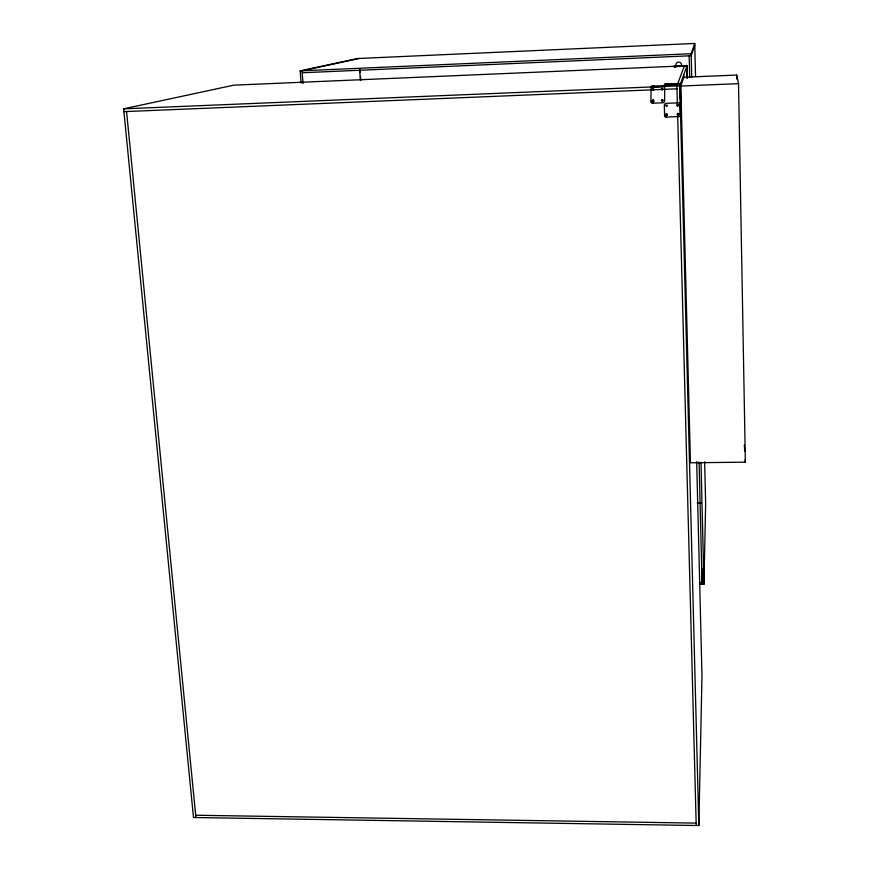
<?xml version="1.0" encoding="UTF-8"?>
<svg xmlns="http://www.w3.org/2000/svg" width="869" height="869" viewBox="0 0 869 869"><rect width="100%" height="100%" fill="white"/><g stroke="black" fill="none" stroke-linecap="round" stroke-linejoin="round"><path stroke-width="1.3" d="M680.231 85.292L680.297 87.563L680.221 85.195M680.46 85.281L680.492 86.998L680.449 85.195M680.394 100.326L680.546 97.122L680.59 98.925M687.205 68.325C687.477 65.164 686.314 69.683 687.205 68.206M687.205 76.32L687.216 77.113M687.433 77.765L687.422 77.015M687.39 76.309L687.401 77.287M686.977 66.956L687.053 68.629M686.999 68.26L687.173 67.141M680.384 114.893L680.34 113.122L680.384 114.947M680.731 96.492L680.623 100.315M687.26 77.96L686.977 65.74L233.696 85.173L123.637 108.842L193.494 817.501L698.839 825.55L701.978 676.039L696.677 461.732M699.371 584.283L703.955 584.272L705.639 503.944L704.64 461.863M680.112 104.063L680.145 105.79L680.34 104.052M680.329 103.965L680.373 105.779L680.351 104.182M702.358 569.021L702.033 582.512L699.328 582.523M680.546 101.76L680.242 102.77L666.089 103.335A2.075 2.042 -56.2 0 0 664.318 105.247L664.6 115.305A2.064 2.042 -54 0 0 666.469 117.054L680.59 116.5L680.318 101.76M652.358 100.674L653.032 101.771M654.118 101.086L653.445 100M667.305 105.562L666.86 106.398M678.7 105.106L678.048 106.04L676.918 105.421M677.255 114.784C680.536 116.359 677.342 111.123 677.244 114.806M683.729 74.658L683.794 77.276L680.796 86.053L738.531 83.652L745.363 462.145L690.442 462.819L680.731 83.196M694.787 45.199L691.192 55.746L302.206 72.768M674.268 66.804L674.507 66.12L687.162 65.544L674.377 66.609M691.724 77.428L691.148 53.715L694.744 43.45L357.626 58.516L300.163 70.878L301.076 83.066M687.075 77.96L686.977 65.74L679.819 85.781L698.839 825.55M680.079 89.648L680.231 83.706L675.256 83.913M664.676 84.228C663.699 85.629 665.317 83.391 666.523 84.054L680.449 83.467L680.166 84.282L664.644 84.869M652.347 100.685L652.977 100M661.45 100.315L661.863 99.729M684.696 65.772L685.804 65.686L684.446 65.729L676.908 85.901L677.451 106.474M664.655 85.564L664.633 100.891A2.075 2.042 -58.2 0 1 662.862 102.792L652.847 103.194A2.064 2.042 -60.9 0 1 650.968 101.434L651.087 86.129L664.666 85.792M673.931 66.772L674.127 66.174M667.294 115.381L667.414 114.263M662.493 89.833C664.112 86.476 658.821 89.8 662.504 89.811M661.439 100.543C661.841 102.857 664.655 99.87 662.308 99.609M666.165 113.969L665.86 115.251L667.305 115.371M652.76 100.12L653.455 99.978M653.716 101.651L653.021 101.782M666.154 113.991L667.414 114.273M678.722 83.869L677.038 83.967L678.83 83.674M662.949 86.563L661.222 86.433M685.598 66.229L684.435 65.957M684.359 65.946L685.826 65.881L684.544 65.772M674.876 66.717L676.538 66.087L674.887 66.533M676.278 66.631L675.072 66.163L676.506 66.098M664.687 84.456L667.588 84.369L665.784 84.217L667.588 84.141L666.664 84.228M674.138 66.359L675.647 66.033M359.266 58.451L302.054 70.802L303.009 83.576M652.282 90.094L653.39 90.191L653.781 89.138M671.52 84.065L665.795 84.434L666.664 84.456M666.393 84.771L667.327 84.684L665.524 84.76L667.338 84.912L665.524 84.988L666.404 84.999M677.755 84.423C675.072 84.673 680.46 84.282 677.711 84.532M653.369 85.988C650.664 86.237 656.062 85.857 653.303 86.107M300.163 70.878L691.148 53.715M673.92 66.587L686.782 66.294M683.794 77.276L736.684 75.049L738.531 83.652M687.162 65.544L687.303 77.819M664.383 85.064L679.949 84.521M123.637 108.842L679.819 85.781M650.566 87.215L664.242 86.639M123.909 111.634L676.984 88.823M680.59 97.708L680.449 83.467M680.308 98.631L680.231 83.706M674.952 66.544L676.006 66.631M652.956 86.694C655.584 86.715 650.305 86.781 652.88 86.802M662.862 85.607L661.505 85.727L662.917 85.759M697.166 502.966L701.24 502.934M676.332 66.261L675.137 66.163M195.688 815.241L696.145 823.117M684.294 66.142L685.674 66.24M666.414 106.518L665.589 105.171L667.164 105.127M678.222 104.356L677.309 104.389L676.908 105.431M652.271 90.104L652.423 88.638L653.77 89.149M126.57 111.525L195.916 817.544M680.742 96.513L680.775 98.284L680.818 97.697M680.264 85.759L680.275 86.509M687.401 76.32L687.27 77.71L687.401 76.505M687.422 77.732L687.26 76.722L687.455 77.33M360.016 69.618L360.2 72.323M360.472 76.385L360.744 80.448M359.668 69.705L360.396 80.535M744.331 444.852L744.722 451.5M745.2 459.484L745.363 462.145M687.227 77.471L687.075 76.733L687.118 77.819M680.601 113.958C680.492 111.428 680.677 116.522 680.568 114.1M680.014 102.759L680.373 116.5M677.624 113.252L696.21 825.507M694.744 43.45L695.526 76.418M701.011 462.308L703.955 584.272M689.182 55.833L689.704 77.493M699.089 462.015L702.076 584.283M680.264 86.053L680.221 85.694M680.84 113.079C680.861 115.794 680.785 110.428 680.807 113.22M680.069 86.607C680.09 89.301 680.014 83.956 680.036 86.715M736.684 75.049L736.76 79.122M686.879 68.423L686.847 67.347L686.847 67.923M675.821 65.088A2.911 2.857 -59.8 0 1 679.362 62.133A2.911 2.857 -59.8 0 1 681.22 66.316M652.858 103.183A2.064 2.042 -60.9 0 1 650.979 101.423M666.48 117.043A2.064 2.042 -54 0 1 664.611 115.284M680.557 103.302L680.623 104.921L680.557 103.302M678.635 84.217L676.842 84.304L678.635 84.217"/></g></svg>
